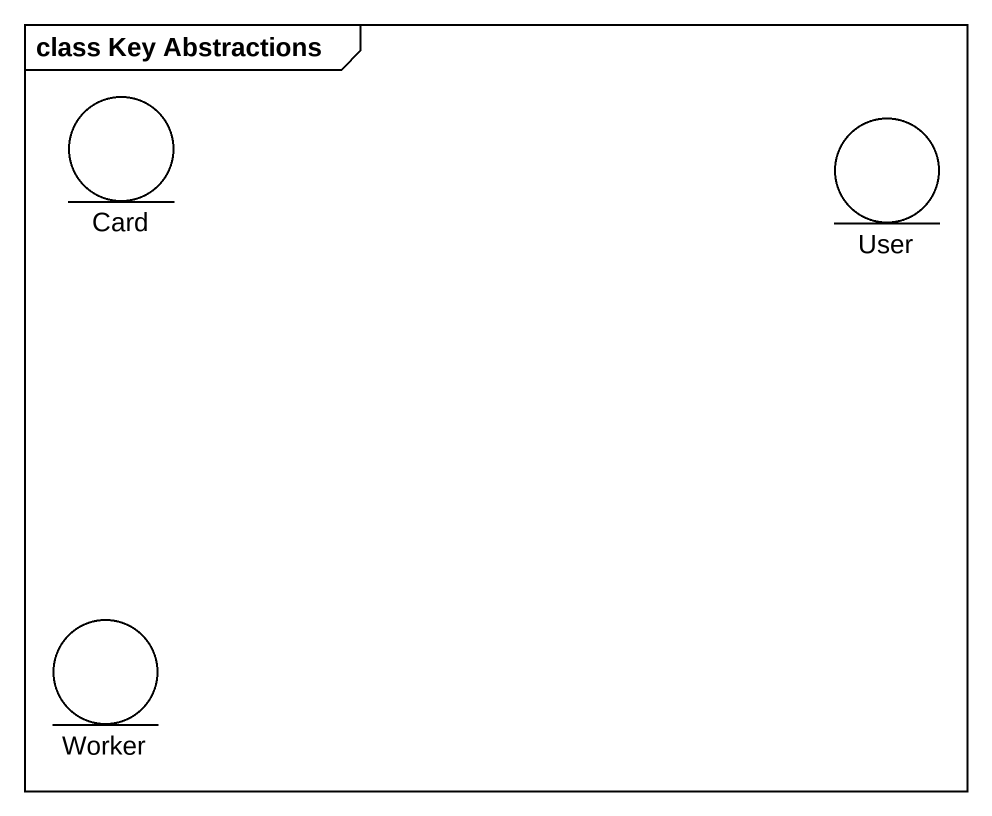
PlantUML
@startuml
mainframe class Key Abstractions
entity "Card" as Card_
entity User
entity Worker
@enduml
